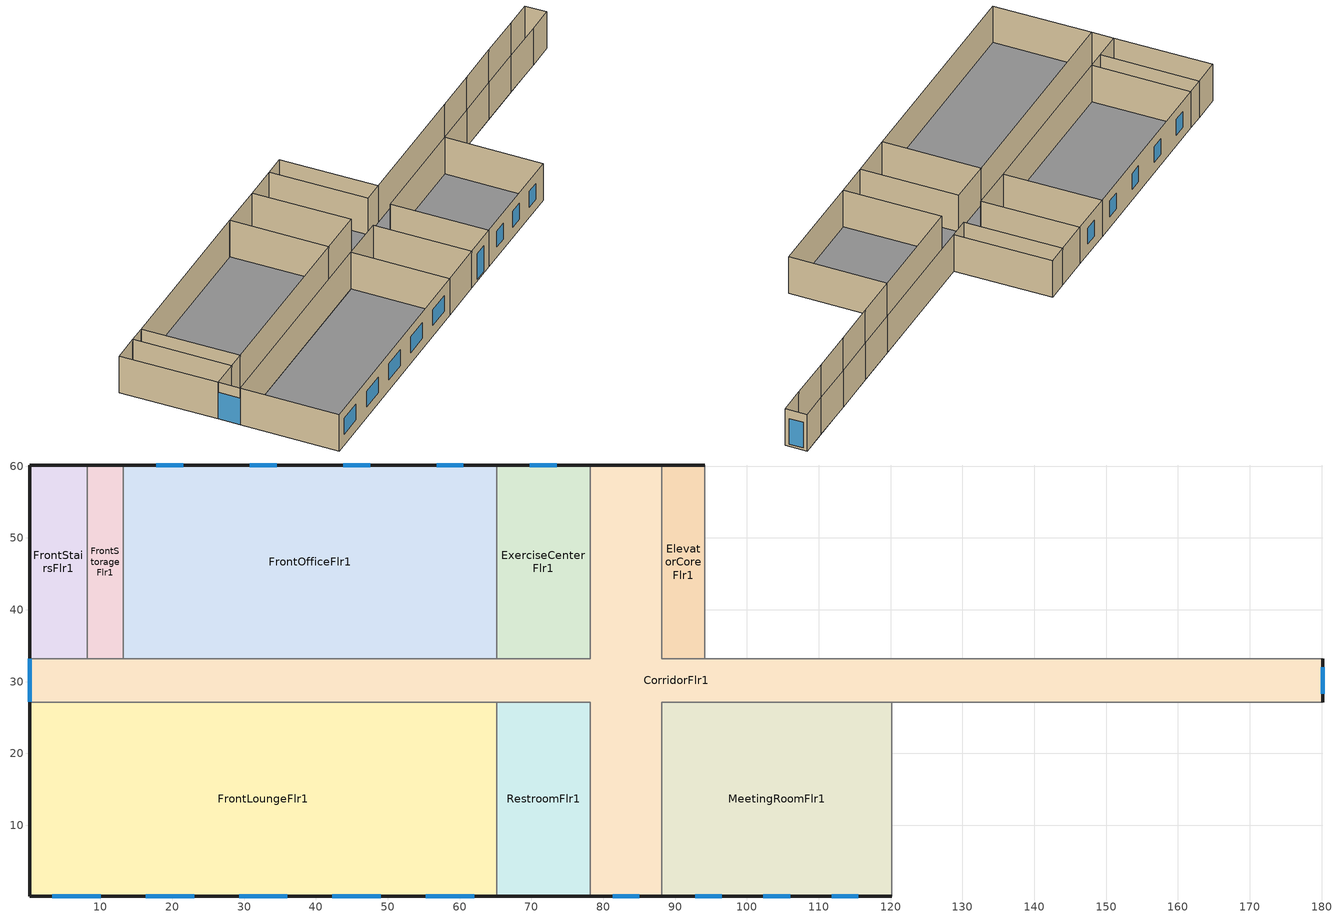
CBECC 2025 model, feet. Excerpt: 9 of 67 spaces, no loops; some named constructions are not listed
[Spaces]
CorridorFlr1
 floor to UG Garage (OtherFloorU071): 88.16,60.16 88.16,33.16 180.16,33.16 180.16,27.16 88.16,27.16 88.16,0.16 78.16,0.16 78.16,27.16 0.16,27.16 0.16,33.16 78.16,33.16 78.16,60.16 z0
 wall outside (Base_CZ12-NonresMetalFrameWallU055): 88.16,60.16 78.16,60.16 / 0.16,33.16 0.16,27.16 / 78.16,0.16 88.16,0.16 / 180.16,27.16 180.16,33.16 z0:11
 wall to RearStairsFlr1 (NACM_Interior Wall): 180.16,33.16 172.16,33.16 z0:11
 wall to ExerciseCenterFlr1 (NACM_Interior Wall): 78.16,60.16 78.16,33.16 65.16,33.16 z0:11
 wall to FrontOfficeFlr1 (NACM_Interior Wall): 65.16,33.16 13.16,33.16 z0:11
 wall to FrontStorageFlr1 (NACM_Interior Wall): 13.16,33.16 8.16,33.16 z0:11
 wall to FrontStairsFlr1 (NACM_Interior Wall): 8.16,33.16 0.16,33.16 z0:11
 wall to FrontLoungeFlr1 (NACM_Interior Wall): 0.16,27.16 65.16,27.16 z0:11
 wall to RestroomFlr1 (NACM_Interior Wall): 65.16,27.16 78.16,27.16 78.16,0.16 z0:11
 wall to MeetingRoomFlr1 (NACM_Interior Wall): 88.16,0.16 88.16,27.16 120.16,27.16 z0:11
 wall to MechanicalRoomFlr1 (NACM_Interior Wall): 120.16,27.16 133.16,27.16 z0:11
 wall to GuestRoom101 (NACM_Interior Wall): 133.16,27.16 146.16,27.16 z0:11
 wall to GuestRoom102 (NACM_Interior Wall): 146.16,27.16 159.16,27.16 z0:11
 wall to GuestRoom103 (NACM_Interior Wall): 159.16,27.16 172.16,27.16 z0:11
 wall to RearStorageFlr1 (NACM_Interior Wall): 172.16,27.16 180.16,27.16 z0:11
 wall to GuestRoom104 (NACM_Interior Wall): 172.16,33.16 159.16,33.16 z0:11
 wall to GuestRoom105 (NACM_Interior Wall): 159.16,33.16 146.16,33.16 z0:11
 wall to EmployeeLoungeFlr1 (NACM_Interior Wall): 146.16,33.16 133.16,33.16 z0:11
 wall to LaundryRoomFlr1 (NACM_Interior Wall): 133.16,33.16 94.16,33.16 z0:11
 wall to ElevatorCoreFlr1 (NACM_Interior Wall): 94.16,33.16 88.16,33.16 88.16,60.16 z0:11
 window (Base_AllCZ_FixedWinU34_NRes): 0.16,33.16 0.16,27.17 z0.01:7.99; 81.29,0.16 85.03,0.16 / 180.16,28.29 180.16,32.03 z0.63:8.37
ExerciseCenterFlr1
 floor to UG Garage (OtherFloorU071): 78.16,60.16 78.16,33.16 65.16,33.16 65.16,60.16 z0
 wall outside (Base_CZ12-NonresMetalFrameWallU055): 78.16,60.16 65.16,60.16 z0:11
 wall to FrontOfficeFlr1 (NACM_Interior Wall): 65.16,60.16 65.16,33.16 z0:11
 window (Base_AllCZ_FixedWinU34_NRes): 73.53,60.16 69.79,60.16 z3.13:7.87
FrontOfficeFlr1
 floor to UG Garage (OtherFloorU071): 65.16,60.16 65.16,33.16 13.16,33.16 13.16,60.16 z0
 wall outside (Base_CZ12-NonresMetalFrameWallU055): 65.16,60.16 13.16,60.16 z0:11
 wall to FrontStorageFlr1 (NACM_Interior Wall): 13.16,60.16 13.16,33.16 z0:11
 window (Base_AllCZ_FixedWinU34_NRes): 60.53,60.16 56.79,60.16 / 47.53,60.16 43.79,60.16 / 34.53,60.16 30.79,60.16 / 21.53,60.16 17.79,60.16 z3.13:7.87
FrontStorageFlr1
 floor to UG Garage (OtherFloorU071): 13.16,60.16 13.16,33.16 8.16,33.16 8.16,60.16 z0
 wall outside (Base_CZ12-NonresMetalFrameWallU055): 13.16,60.16 8.16,60.16 z0:11
 wall to FrontStairsFlr1 (NACM_Interior Wall): 8.16,60.16 8.16,33.16 z0:11
FrontStairsFlr1
 floor to UG Garage (OtherFloorU071): 8.16,60.16 8.16,33.16 0.16,33.16 0.16,60.16 z0
 wall outside (Base_CZ12-NonresMetalFrameWallU055): 8.16,60.16 0.16,60.16 0.16,33.16 z0:11
FrontLoungeFlr1
 floor to UG Garage (OtherFloorU071): 65.16,27.16 65.16,0.16 0.16,0.16 0.16,27.16 z0
 wall outside (Base_CZ12-NonresMetalFrameWallU055): 0.16,27.16 0.16,0.16 65.16,0.16 z0:11
 wall to RestroomFlr1 (NACM_Interior Wall): 65.16,0.16 65.16,27.16 z0:11
 window (Base_AllCZ_FixedWinU34_NRes): 3.29,0.16 10.03,0.16 / 16.29,0.16 23.03,0.16 / 29.29,0.16 36.03,0.16 / 42.29,0.16 49.03,0.16 / 55.29,0.16 62.03,0.16 z3.13:7.87
RestroomFlr1
 floor to UG Garage (OtherFloorU071): 78.16,27.16 78.16,0.16 65.16,0.16 65.16,27.16 z0
 wall outside (Base_CZ12-NonresMetalFrameWallU055): 65.16,0.16 78.16,0.16 z0:11
MeetingRoomFlr1
 floor to UG Garage (OtherFloorU071): 120.16,27.16 120.16,0.16 88.16,0.16 88.16,27.16 z0
 wall outside (Base_CZ12-NonresMetalFrameWallU055): 88.16,0.16 120.16,0.16 z0:11
 wall to MechanicalRoomFlr1 (NACM_Interior Wall): 120.16,0.16 120.16,27.16 z0:11
 window (Base_AllCZ_FixedWinU34_NRes): 92.79,0.16 96.53,0.16 / 111.79,0.16 115.53,0.16 / 102.29,0.16 106.03,0.16 z3.13:7.87
ElevatorCoreFlr1
 floor to UG Garage (OtherFloorU071): 94.16,60.16 94.16,33.16 88.16,33.16 88.16,60.16 z0
 wall outside (Base_CZ12-NonresMetalFrameWallU055): 94.16,60.16 88.16,60.16 z0:11
 wall to LaundryRoomFlr1 (NACM_Interior Wall): 94.16,33.16 94.16,60.16 z0:11
[Proj]
070012-HotSml-CECStd25: ZipCode=95814; HVACAutoSizing=0; FacilityType=Includes Residential Dwellings &/or Common Areas; CompType=NewComplete; AirBarrier=Air barrier - not verified; DebugScreen=1
[Bldg]
Hotel Small: TotStoryCnt=4; AboveGrdStoryCnt=4; HotelMotelGuestRmCnt=77
[ResProj]
070012-HotSml-CECStd25 (res)
[ConsAssm]
Name | CompatibleSurfType | MatRef[1] | MatRef[2] | MatRef[3] | MatRef[4] | MatRef[5] | MatRef[6] | MatRef[7] | SpecMthd | ExtRoughness
Base_CZ12-NonresMetalFrameWallU055 | ExteriorWall | Stucco - 7/8 in. | Compliance Insulation R14.60 | Compliance Insulation R1.41 | Compliance Insulation R0.02 | Compliance Insulation R0.02 | Air - Metal Wall Framing - 16 or 24 in. OC | Gypsum Board - 1/2 in.
NACM_Interior Wall | InteriorWall | Gypsum Board - 5/8 in. | Air - Metal Wall Framing - 16 or 24 in. OC | Gypsum Board - 5/8 in.
OtherFloorU071 |  | Compliance Insulation R9.83 | Plywood - 5/8 in. | Carpet - 3/4 in. |  |  |  |  | Layers | MediumRough
[Mat]
Name | CodeCat | CodeItem
Stucco - 7/8 in. | Plastering Materials | Stucco - 7/8 in.
Air - Metal Wall Framing - 16 or 24 in. OC | Air | Air - Metal Wall Framing - 16 or 24 in. OC
Gypsum Board - 1/2 in. | Bldg Board and Siding | Gypsum Board - 1/2 in.
Gypsum Board - 5/8 in. | Bldg Board and Siding | Gypsum Board - 5/8 in.
Plywood - 5/8 in. | Bldg Board and Siding | Plywood - 5/8 in.
Carpet - 3/4 in. | Finish Materials | Carpet - 3/4 in.
Compliance Insulation R9.83 | Insulation Board | Compliance Insulation R9.83
Compliance Insulation R14.60 | Insulation Board | Compliance Insulation R14.60
Compliance Insulation R1.41 | Insulation Board | Compliance Insulation R1.41
Compliance Insulation R0.02 | Insulation Board | Compliance Insulation R0.02
[FenCons]
Base_AllCZ_FixedWinU34_NRes: FenType=VerticalFenestration; FenProdType=FixedWindow; AssmContext=Manufactured; CertificationMthd=NFRCRated; SHGC=0.22; UFactor=0.34; VT=0.42
[Story]
Building Story 1
[Spc] Story=Building Story 1
Name | ThrmlZnRef | Vol | SpcFuncDefaultsRef | OccSensorCtrl | CondgType | SpcFunc | SecSide100PctControlled | SHWFluidSegRef
CorridorFlr1 | CorridorFlr1 Thermal Zone | 17820.3 | Corridor/Stairwells/Support | 1
ElevatorCoreFlr1 | CorridorFlr1 Thermal Zone | 1782 |  |  | IndirectlyConditioned | Unoccupied-Exclude from Gross Floor Area
ExerciseCenterFlr1 | ExerciseCenterFlr1 Thermal Zone | 3861 | Corridor/Stairwells/Support | 1
FrontLoungeFlr1 | FrontLoungeFlr1 Thermal Zone | 19306.4 | Hotel Function |  |  |  | 1 | SHWSupplyGas
FrontOfficeFlr1 | FrontOfficeFlr1 Thermal Zone | 15444 | Office |  |  |  | 1 | SHWSupplyElec
FrontStairsFlr1 | FrontStairsFlr1 Thermal Zone | 2376 | Corridor/Stairwells/Support | 1
FrontStorageFlr1 | FrontStorageFlr1 Thermal Zone | 1485 | Corridor/Stairwells/Support | 1
MeetingRoomFlr1 | MeetingRoomFlr1 Thermal Zone | 9504.69 | Hotel Function |  |  |  | 1 | SHWSupplyGas
RestroomFlr1 | RestroomFlr1 Thermal Zone | 3861.28 | Corridor/Stairwells/Support | 1
[ResZnGrp]
ResZn Group F1; ResZn Group F2; ResZn Group F3; ResZn Group F4
[ResOtherZn] CeilingHeight=9; FloorHeight=10; WinHeadHeight=6.7; NumStories=1; DryerFuel=Electricity
Name | Type | SpcFunc | VentSpcFunc | ozHVACSystem | ozDHWSys | Area | Bottom | AirFlowMeter | IAQOption | IAQFanRef[1]
F1 Business Center | Conditioned | Conference, Multipurpose and Meeting Area | General - Conference/meeting | F1 Business Cent AirSys | DHW Heat Pump Indiv | 360 | 0.7 | One
F1 Corridor | Conditioned | Corridor Area | Residential - Common corridors | F1 Corridor AirSys |  | 1464 | 0.7 | One
F1 Fitness Center | Conditioned | Exercise/Fitness Center and Gymnasium Areas | Sports/Entertainment - Gym, sports arena (play area) | F1 Fitness Cente AirSys | DHW Heat Pump Indiv | 900 | 0.7 | One
F1 Leasing Office | Conditioned | Office Area (>250 square feet) | Office - Office space | F1 Leasing Offic AirSys | DHW Heat Pump Indiv | 414 | 0.7 | One
F1 Lobby | Conditioned | Lobby, Main Entry | Residential - Common corridors | F1 Lobby AirSys | DHW Heat Pump Indiv | 1050 | 0.7 | One
F1 Mech Rm | Unconditioned | Electrical, Mechanical, Telephone Rooms | Misc - All others |  | DHW Heat Pump Indiv | 384 | 0.7 | Six | Individual IAQ Fans | F1 Mech Rm IAQ Fan
F1 Stairs E | Conditioned | Stairwell | Residential - Common corridors | F1 Stairs E AirSys |  | 180 | 0.7 | One
F1 Stairs W | Conditioned | Stairwell | Residential - Common corridors | F1 Stairs W AirSys |  | 180 | 0.7 | One
F2 Corridor | Conditioned | Corridor Area | Residential - Common corridors | F2 Corridor AirSys |  | 2340 | 10.7 | Two
F2 Break Room | Conditioned | Lounge, Breakroom, or Waiting Area | General - Break rooms | F2 Break Room AirSys | DHW Heat Pump Indiv | 180 | 10.7 | Two
F2 Stairs E | Conditioned | Stairwell | Residential - Common corridors | F2 Stairs E AirSys |  | 180 | 10.7 | Two
F2 Stairs W | Conditioned | Stairwell | Residential - Common corridors | F2 Stairs W AirSys |  | 180 | 10.7 | Two
F3 Corridor | Conditioned | Corridor Area | Residential - Common corridors | F3 Corridor AirSys |  | 2340 | 20.7 | Three
F3 Break Room | Conditioned | Lounge, Breakroom, or Waiting Area | General - Break rooms | F3 Break Room AirSys | DHW Heat Pump Indiv | 180 | 20.7 | Three
F3 Stairs E | Conditioned | Stairwell | Residential - Common corridors | F3 Stairs E AirSys |  | 180 | 20.7 | Three
F3 Stairs W | Conditioned | Stairwell | Residential - Common corridors | F3 Stairs W AirSys |  | 180 | 20.7 | Three
F4 Corridor | Conditioned | Corridor Area | Residential - Common corridors | F4 Corridor AirSys |  | 2340 | 30.7 | Four
[ResIntWall] Status=New; IsPartySurface=1
Name | Area | Construction | OtherSideModeled | Outside
F1 Business Center To F1 Retail SE Top Int Wall Front; F1 Corridor To F1 Retail NW Outer Core Int Wall Back; F1 Corridor To F1 Retail NW Inner Core Int Wall Back; F1 Corridor To F1 Retail NE Core Int Wall Back; F1 Corridor To F1 Retail NE Inner Int Wall Back | 240 | Int Wall Cons | 0
F1 Business Center To F1 Lobby Int Wall Back | 240 | Int Wall Cons | 1 | F1 Lobby
F1 Business Center To F1 Lobby Int Wall Right | 150 | Int Wall Cons | 1 | F1 Lobby
F1 Corridor To F1 Leasing Office Int Wall Left | 70 | Int Wall Cons | 1 | F1 Leasing Office
F1 Corridor To F1 Fitness Center Int Wall Right | 170 | Int Wall Cons | 1 | F1 Fitness Center
F1 Corridor To F1 Retail NW Outer Int Wall Back; F1 Fitness Center To F1 Retail NE Inner Int Wall Back | 60 | Int Wall Cons | 0
F1 Corridor To F1 Retail N Core Int Wall Back | 290 | Int Wall Cons | 0
F1 Corridor To F1 Retail N Core Int Wall Left; F1 Corridor To F1 Retail NE Inner Int Wall Right | 600 | Int Wall Cons | 0
F1 Fitness Center To F1 Lobby Int Wall Front | 300 | Int Wall Cons | 1 | F1 Lobby
F1 Fitness Center To F1 Lobby Int Wall Left | 130 | Int Wall Cons | 1 | F1 Lobby
F1 Leasing Office To F1 Retail SW Top Int Wall Front; F1 Leasing Office To F1 Retail NW Outer Int Wall Back; F1 Stairs W To F1 Retail SW Bottom Int Wall Front | 180 | Int Wall Cons | 0
F1 Leasing Office To F1 Mech Rm Int Wall Right | 160 | Interior Wall adjacent Unconditioned | 1 | F1 Mech Rm
F1 Lobby To F1 Retail SE Top Int Wall Front | 360 | Int Wall Cons | 0
F1 Mech Rm To F1 Retail SW Top Int Wall Front | 240 | Interior Wall adjacent Unconditioned | 0
F1 Mech Rm To F1 Corridor Int Wall Back | 240 | Interior Wall adjacent Unconditioned | 1 | F1 Corridor
F1 Mech Rm To F1 Retail SW Top Int Wall Right | 60 | Interior Wall adjacent Unconditioned | 0
F1 Stairs E To F1 Lobby Int Wall Front | 180 | Int Wall Cons | 1 | F1 Lobby
F1 Stairs E To F1 Corridor Int Wall Back; F1 Stairs W To F1 Corridor Int Wall Back | 180 | Int Wall Cons | 1 | F1 Corridor
F1 Stairs E To F1 Corridor Int Wall Right | 100 | Int Wall Cons | 1 | F1 Corridor
F1 Stairs W F1 Mech Rm Int Wall Left | 100 | Interior Wall adjacent Unconditioned | 1 | F1 Mech Rm
F2 Res Zn E Court to F2 Res Zn SE Court Int Wall Front | 240 | Int Wall Cons | 1 | F2 Res Zn SE Court
F2 Res Zn E Court to F2 Corridor Int Wall Left; F2 Res Zn W Court to F2 Corridor Int Wall Right | 600 | Int Wall Cons | 1 | F2 Corridor
F2 Res Zn E Court to F2 Corridor Int Wall Back; F2 Res Zn SE Court to F2 Corridor Int Wall Back; F2 Res Zn SW Court to F2 Corridor Int Wall Back; F2 Res Zn W Court to F2 Corridor Int Wall Back | 60 | Int Wall Cons | 1 | F2 Corridor
F2 Res Zn E Perim to F2 Res Zn SE Perim Int Wall Front | 300 | Int Wall Cons | 1 | F2 Res Zn SE Perim
F2 Res Zn E Perim to F2 Corridor Int Wall Left; F2 Res Zn S Court 2-Bed to F2 Corridor Int Wall Back; F2 Res Zn W Perim to F2 Corridor Int Wall Right | 720 | Int Wall Cons | 1 | F2 Corridor
F2 Res Zn E Perim to F2 Res Zn NE Perim Int Wall Back; F2 Res Zn N Perim to F2 Res Zn NE Perim Int Wall Right | 300 | Int Wall Cons | 1 | F2 Res Zn NE Perim
F2 Res Zn N Perim to F2 Corridor Int Wall Front | 1200 | Int Wall Cons | 1 | F2 Corridor
F2 Res Zn N Perim to F2 Res Zn NW Perim Int Wall Left; F2 Res Zn W Perim to F2 Res Zn NW Perim Int Wall Back | 300 | Int Wall Cons | 1 | F2 Res Zn NW Perim
F2 Res Zn NE Perim to F2 Corridor Int Wall Left; F2 Res Zn NW Perim to F2 Corridor Int Wall Right | 170 | Int Wall Cons | 1 | F2 Corridor
F2 Res Zn S Court 1-Bed to F2 Res Zn S Court 2-Bed Int Wall Left | 300 | Int Wall Cons | 1 | F2 Res Zn S Court 2-Bed
F2 Res Zn S Court 1-Bed to F2 Corridor Int Wall Back | 240 | Int Wall Cons | 1 | F2 Corridor
F2 Res Zn S Court 1-Bed to F2 Corridor Int Wall Right | 150 | Int Wall Cons | 1 | F2 Corridor
F2 Res Zn S Court 2-Bed to F2 Corridor Int Wall Left | 450 | Int Wall Cons | 1 | F2 Corridor
F2 Res Zn S Court 2-Bed to F2 Corridor Int Wall Right | 300 | Int Wall Cons | 1 | F2 Corridor
F2 Res Zn SE Court to F2 Res Zn SW Perim Int Wall Left | 180 | Int Wall Cons | 1 | F2 Res Zn SW Perim
F2 Res Zn SW Court to F2 Res Zn SE Perim Int Wall Right | 180 | Int Wall Cons | 1 | F2 Res Zn SE Perim
F2 Res Zn SE Perim to F2 Corridor Int Wall Left; F2 Res Zn SW Perim to F2 Corridor Int Wall Right | 180 | Int Wall Cons | 1 | F2 Corridor
F2 Res Zn W Court to F2 Res Zn SW Court Int Wall Front | 240 | Int Wall Cons | 1 | F2 Res Zn SW Court
F2 Res Zn W Perim to F2 Res Zn SW Perim Int Wall Front | 300 | Int Wall Cons | 1 | F2 Res Zn SW Perim
F2 Corridor To F2 Res Zn S Court 2-Bed Int Wall Back | 120 | Int Wall Cons | 1 | F2 Res Zn S Court 2-Bed
F2 Break Room To F2 Res Zn S Court 1-Bed Int Wall Left | 150 | Int Wall Cons | 1 | F2 Res Zn S Court 1-Bed
F2 Break Room To F2 Corridor Int Wall Back | 120 | Int Wall Cons | 1 | F2 Corridor
F2 Break Room To F2 Res Zn S Court 2-Bed Int Wall Right | 150 | Int Wall Cons | 1 | F2 Res Zn S Court 2-Bed
F2 Stairs E To F2 Res Zn W Court Int Wall Front | 180 | Int Wall Cons | 1 | F2 Res Zn W Court
F2 Stairs E To F2 Res Zn S Court 2-Bed Int Wall Back; F2 Stairs W To F2 Res Zn S Court 2-Bed Int Wall Back | 180 | Int Wall Cons | 1 | F2 Res Zn S Court 2-Bed
F2 Stairs E To F2 Corridor Int Wall Right; F2 Stairs W To F2 Corridor Int Wall Left | 100 | Int Wall Cons | 1 | F2 Corridor
F2 Stairs W To F2 Res Zn E Court Int Wall Front | 180 | Int Wall Cons | 1 | F2 Res Zn E Court
F3 Res Zn E Court to F3 Res Zn SE Court Int Wall Front | 240 | Int Wall Cons | 1 | F3 Res Zn SE Court
F3 Res Zn E Court to F3 Corridor Int Wall Left; F3 Res Zn W Court to F3 Corridor Int Wall Right | 600 | Int Wall Cons | 1 | F3 Corridor
F3 Res Zn E Court to F3 Corridor Int Wall Back; F3 Res Zn SE Court to F3 Corridor Int Wall Back; F3 Res Zn SW Court to F3 Corridor Int Wall Back; F3 Res Zn W Court to F3 Corridor Int Wall Back | 60 | Int Wall Cons | 1 | F3 Corridor
F3 Res Zn E Perim to F3 Res Zn SE Perim Int Wall Front | 300 | Int Wall Cons | 1 | F3 Res Zn SE Perim
F3 Res Zn E Perim to F3 Corridor Int Wall Left; F3 Res Zn S Court 2-Bed to F3 Corridor Int Wall Back; F3 Res Zn W Perim to F3 Corridor Int Wall Right | 720 | Int Wall Cons | 1 | F3 Corridor
F3 Res Zn E Perim to F3 Res Zn NE Perim Int Wall Back; F3 Res Zn N Perim to F3 Res Zn NE Perim Int Wall Right | 300 | Int Wall Cons | 1 | F3 Res Zn NE Perim
F3 Res Zn N Perim to F3 Corridor Int Wall Front | 1200 | Int Wall Cons | 1 | F3 Corridor
F3 Res Zn N Perim to F3 Res Zn NW Perim Int Wall Left; F3 Res Zn W Perim to F3 Res Zn NW Perim Int Wall Back | 300 | Int Wall Cons | 1 | F3 Res Zn NW Perim
F3 Res Zn NE Perim to F3 Corridor Int Wall Left; F3 Res Zn NW Perim to F3 Corridor Int Wall Right | 170 | Int Wall Cons | 1 | F3 Corridor
F3 Res Zn S Court 1-Bed to F3 Res Zn S Court 2-Bed Int Wall Left | 300 | Int Wall Cons | 1 | F3 Res Zn S Court 2-Bed
F3 Res Zn S Court 1-Bed to F3 Corridor Int Wall Back | 240 | Int Wall Cons | 1 | F3 Corridor
F3 Res Zn S Court 1-Bed to F3 Corridor Int Wall Right | 150 | Int Wall Cons | 1 | F3 Corridor
F3 Res Zn S Court 2-Bed to F3 Corridor Int Wall Left | 450 | Int Wall Cons | 1 | F3 Corridor
F3 Res Zn S Court 2-Bed to F3 Corridor Int Wall Right | 300 | Int Wall Cons | 1 | F3 Corridor
F3 Res Zn SE Court to F3 Res Zn SW Perim Int Wall Left | 180 | Int Wall Cons | 1 | F3 Res Zn SW Perim
F3 Res Zn SW Court to F3 Res Zn SE Perim Int Wall Right | 180 | Int Wall Cons | 1 | F3 Res Zn SE Perim
F3 Res Zn SE Perim to F3 Corridor Int Wall Left; F3 Res Zn SW Perim to F3 Corridor Int Wall Right | 180 | Int Wall Cons | 1 | F3 Corridor
F3 Res Zn W Court to F3 Res Zn SW Court Int Wall Front | 240 | Int Wall Cons | 1 | F3 Res Zn SW Court
F3 Res Zn W Perim to F3 Res Zn SW Perim Int Wall Front | 300 | Int Wall Cons | 1 | F3 Res Zn SW Perim
F3 Corridor To F3 Res Zn S Court 2-Bed Int Wall Back | 120 | Int Wall Cons | 1 | F3 Res Zn S Court 2-Bed
F3 Break Room To F3 Res Zn S Court 1-Bed Int Wall Left | 150 | Int Wall Cons | 1 | F3 Res Zn S Court 1-Bed
F3 Break Room To F3 Corridor Int Wall Back | 120 | Int Wall Cons | 1 | F3 Corridor
F3 Break Room To F3 Res Zn S Court 2-Bed Int Wall Right | 150 | Int Wall Cons | 1 | F3 Res Zn S Court 2-Bed
F3 Stairs E To F3 Res Zn W Court Int Wall Front | 180 | Int Wall Cons | 1 | F3 Res Zn W Court
F3 Stairs E To F3 Res Zn S Court 2-Bed Int Wall Back; F3 Stairs W To F3 Res Zn S Court 2-Bed Int Wall Back | 180 | Int Wall Cons | 1 | F3 Res Zn S Court 2-Bed
F3 Stairs E To F3 Corridor Int Wall Right; F3 Stairs W To F3 Corridor Int Wall Left | 100 | Int Wall Cons | 1 | F3 Corridor
F3 Stairs W To F3 Res Zn E Court Int Wall Front | 180 | Int Wall Cons | 1 | F3 Res Zn E Court
F4 Res Zn E Court to F4 Res Zn SE Court Int Wall Front | 240 | Int Wall Cons | 1 | F4 Res Zn SE Court
F4 Res Zn E Court to F4 Corridor Int Wall Left; F4 Res Zn W Court to F4 Corridor Int Wall Right | 600 | Int Wall Cons | 1 | F4 Corridor
F4 Res Zn E Court to F4 Corridor Int Wall Back; F4 Res Zn SE Court to F4 Corridor Int Wall Back; F4 Res Zn SW Court to F4 Corridor Int Wall Back; F4 Res Zn W Court to F4 Corridor Int Wall Back | 60 | Int Wall Cons | 1 | F4 Corridor
F4 Res Zn E Perim to F4 Res Zn SE Perim Int Wall Front | 300 | Int Wall Cons | 1 | F4 Res Zn SE Perim
F4 Res Zn E Perim to F4 Corridor Int Wall Left; F4 Res Zn S Court 2-Bed to F4 Corridor Int Wall Back; F4 Res Zn W Perim to F4 Corridor Int Wall Right | 720 | Int Wall Cons | 1 | F4 Corridor
F4 Res Zn E Perim to F4 Res Zn NE Perim Int Wall Back; F4 Res Zn N Perim to F4 Res Zn NE Perim Int Wall Right | 300 | Int Wall Cons | 1 | F4 Res Zn NE Perim
F4 Res Zn N Perim to F4 Corridor Int Wall Front | 1200 | Int Wall Cons | 1 | F4 Corridor
F4 Res Zn N Perim to F4 Res Zn NW Perim Int Wall Left; F4 Res Zn W Perim to F4 Res Zn NW Perim Int Wall Back | 300 | Int Wall Cons | 1 | F4 Res Zn NW Perim
F4 Res Zn NE Perim to F4 Corridor Int Wall Left; F4 Res Zn NW Perim to F4 Corridor Int Wall Right | 170 | Int Wall Cons | 1 | F4 Corridor
F4 Res Zn S Court 1-Bed to F4 Res Zn S Court 2-Bed Int Wall Left | 300 | Int Wall Cons | 1 | F4 Res Zn S Court 2-Bed
F4 Res Zn S Court 1-Bed to F4 Corridor Int Wall Back | 240 | Int Wall Cons | 1 | F4 Corridor
F4 Res Zn S Court 1-Bed to F4 Corridor Int Wall Right | 150 | Int Wall Cons | 1 | F4 Corridor
F4 Res Zn S Court 2-Bed to F4 Corridor Int Wall Left | 450 | Int Wall Cons | 1 | F4 Corridor
F4 Res Zn S Court 2-Bed to F4 Corridor Int Wall Right | 300 | Int Wall Cons | 1 | F4 Corridor
F4 Res Zn SE Court to F4 Res Zn SW Perim Int Wall Left | 180 | Int Wall Cons | 1 | F4 Res Zn SW Perim
F4 Res Zn SW Court to F4 Res Zn SE Perim Int Wall Right | 180 | Int Wall Cons | 1 | F4 Res Zn SE Perim
F4 Res Zn SE Perim to F4 Corridor Int Wall Left; F4 Res Zn SW Perim to F4 Corridor Int Wall Right | 180 | Int Wall Cons | 1 | F4 Corridor
F4 Res Zn W Court to F4 Res Zn SW Court Int Wall Front | 240 | Int Wall Cons | 1 | F4 Res Zn SW Court
F4 Res Zn W Perim to F4 Res Zn SW Perim Int Wall Front | 300 | Int Wall Cons | 1 | F4 Res Zn SW Perim
[ResExtWall] Status=New; Tilt=90
Name | Orientation | OrientationValue | Area | Construction
F1 Business Center Ext Wall Left; F1 Lobby Ext Wall Left | Left | 90 | 150 | NonRes Exterior Wall Cons
F1 Corridor Ext Wall Front | Front | 0 | 600 | NonRes Exterior Wall Cons
F1 Corridor Ext Wall Back | Back | 180 | 70 | NonRes Exterior Wall Cons
F1 Fitness Center Ext Wall Right | Right | 270 | 300 | NonRes Exterior Wall Cons
F1 Leasing Office Ext Wall Left | Left | 90 | 230 | NonRes Exterior Wall Cons
F1 Lobby Ext Wall Right | Right | 270 | 170 | NonRes Exterior Wall Cons
F1 Stairs E Ext Wall Left | Left | 90 | 100 | NonRes Exterior Wall Cons
F1 Stairs W Ext Wall Right | Right | 270 | 100 | NonRes Exterior Wall Cons
F2 Res Zn E Court Ext Wall Right; F3 Res Zn E Court Ext Wall Right; F4 Res Zn E Court Ext Wall Right | Right | 270 | 600 | Res Exterior Wall Cons
F2 Res Zn E Perim Ext Wall Right; F3 Res Zn E Perim Ext Wall Right; F4 Res Zn E Perim Ext Wall Right | Right | 270 | 720 | Res Exterior Wall Cons
F2 Res Zn N Perim Ext Wall Back; F3 Res Zn N Perim Ext Wall Back; F4 Res Zn N Perim Ext Wall Back | Back | 180 | 1200 | Res Exterior Wall Cons
F2 Res Zn NE Perim Ext Wall Back; F2 Res Zn NW Perim Ext Wall Back; F3 Res Zn NE Perim Ext Wall Back; F3 Res Zn NW Perim Ext Wall Back; F4 Res Zn NE Perim Ext Wall Back; F4 Res Zn NW Perim Ext Wall Back | Back | 180 | 300 | Res Exterior Wall Cons
F2 Res Zn NE Perim Ext Wall Right; F3 Res Zn NE Perim Ext Wall Right; F4 Res Zn NE Perim Ext Wall Right | Right | 270 | 470 | Res Exterior Wall Cons
F2 Res Zn NW Perim Ext Wall Left; F3 Res Zn NW Perim Ext Wall Left; F4 Res Zn NW Perim Ext Wall Left | Left | 90 | 470 | Res Exterior Wall Cons
F2 Res Zn S Court 1-Bed Ext Wall Front; F2 Res Zn S Court 2-Bed Ext Wall Front; F3 Res Zn S Court 1-Bed Ext Wall Front; F3 Res Zn S Court 2-Bed Ext Wall Front; F4 Res Zn S Court 1-Bed Ext Wall Front; F4 Res Zn S Court 2-Bed Ext Wall Front | Front | 0 | 240 | Res Exterior Wall Cons
F2 Res Zn SE Court Ext Wall Front; F2 Res Zn SW Court Ext Wall Front; F2 Res Zn SE Perim Ext Wall Front; F2 Res Zn SW Perim Ext Wall Front; F3 Res Zn SE Court Ext Wall Front; F3 Res Zn SW Court Ext Wall Front; F3 Res Zn SE Perim Ext Wall Front; F3 Res Zn SW Perim Ext Wall Front; F4 Res Zn SE Court Ext Wall Front; F4 Res Zn SW Court Ext Wall Front; F4 Res Zn SE Perim Ext Wall Front; F4 Res Zn SW Perim Ext Wall Front | Front | 0 | 300 | Res Exterior Wall Cons
F2 Res Zn SE Court Ext Wall Right; F3 Res Zn SE Court Ext Wall Right; F4 Res Zn SE Court Ext Wall Right | Right | 270 | 180 | Res Exterior Wall Cons
F2 Res Zn SW Court Ext Wall Left; F3 Res Zn SW Court Ext Wall Left; F4 Res Zn SW Court Ext Wall Left | Left | 90 | 180 | Res Exterior Wall Cons
F2 Res Zn SE Perim Ext Wall Right; F3 Res Zn SE Perim Ext Wall Right; F4 Res Zn SE Perim Ext Wall Right | Right | 270 | 360 | Res Exterior Wall Cons
F2 Res Zn SW Perim Ext Wall Left; F3 Res Zn SW Perim Ext Wall Left; F4 Res Zn SW Perim Ext Wall Left | Left | 90 | 360 | Res Exterior Wall Cons
F2 Res Zn W Court Ext Wall Left; F3 Res Zn W Court Ext Wall Left; F4 Res Zn W Court Ext Wall Left | Left | 90 | 600 | Res Exterior Wall Cons
F2 Res Zn W Perim Ext Wall Left; F3 Res Zn W Perim Ext Wall Left; F4 Res Zn W Perim Ext Wall Left | Left | 90 | 720 | Res Exterior Wall Cons
F2 Break Room Ext Wall Front; F3 Break Room Ext Wall Front | Front | 0 | 120 | Res Exterior Wall Cons
F2 Stairs E Ext Wall Left; F3 Stairs E Ext Wall Left | Left | 90 | 100 | Res Exterior Wall Cons
F2 Stairs W Ext Wall Right; F3 Stairs W Ext Wall Right | Right | 270 | 100 | Res Exterior Wall Cons
[ResWin] Status=New; SpecMethod=Window Dimensions (required for fins/overhangs); Width=3; exWidth=3; exUfactorSHGCSource=NFRC; exExteriorShade=Insect Screen (default); ModelFinsOverhang=0; OverhangDepth=0; OverhangDistUp=0; OverhangExL=0; OverhangExR=0; OverhangFlap=0; exOverhangDepth=0; exOverhangDistUp=0; exOverhangExL=0; exOverhangExR=0; exOverhangFlap=0; LeftFinBotUp=0; exLeftFinDepth=0; exLeftFinTopUp=0; exLeftFinDistL=0; exLeftFinBotUp=0; RightFinBotUp=0; exRightFinDepth=0; exRightFinTopUp=0; exRightFinDistR=0; exRightFinBotUp=0
Name | WinType | Height | Multiplier | exHeight | exMultiplier | exNFRCUfactor | exNFRCSHGC | LeftFinDepth | LeftFinTopUp | LeftFinDistL | RightFinDepth | RightFinTopUp | RightFinDistR
F1 Business Center Win Left Court | Operable | 5 | 1.176 | 5 | 27.34 | 0.46 | 0.22 | 120 | 43.3 | 30.735 | 0 | 0 | 0
F1 Corridor Win Front Court | Operable | 5 | 2.039 | 5 | 27.34 | 0.46 | 0.22 | 88 | 43.3 | 26.941 | 88 | 43.3 | 26.941
F1 Corridor Glass Door Front Court | Glass Door | 6.67 | 2 | 6.67 | 1 | 0.45 | 0.23 | 88 | 43.3 | 27 | 88 | 43.3 | 27
F1 Corridor Glass Door Back Perim; F1 Leasing Office Glass Door Left Perim | Glass Door | 6.67 | 1 | 6.67 | 1 | 0.45 | 0.23 | 0 | 0 | 0 | 0 | 0 | 0
F1 Fitness Center Win Right Perim | Operable | 5 | 2.353 | 5 | 27.34 | 0.46 | 0.22 | 0 | 0 | 0 | 0 | 0 | 0
F1 Leasing Office Win Left Perim | Operable | 5 | 0.471 | 5 | 27.34 | 0.46 | 0.22 | 0 | 0 | 0 | 0 | 0 | 0
F1 Lobby Glass Door Left Court | Glass Door | 6.67 | 2 | 6.67 | 1 | 0.45 | 0.23 | 120 | 43.3 | 14.5 | 0 | 0 | 0
F1 Lobby Win Right Perim | Operable | 5 | 1.333 | 5 | 27.34 | 0.46 | 0.22 | 0 | 0 | 0 | 0 | 0 | 0
F2 Res Zn E Court Win Right Court | Operable | 5 | 13.725 | 5 | 9.63 | 0.46 | 0.22 | 120 | 33.3 | 19.412 | 0 | 0 | 0
F2 Res Zn E Perim Win Right Perim; F2 Res Zn W Perim Win Left Perim; F3 Res Zn E Perim Win Right Perim; F3 Res Zn W Perim Win Left Perim; F4 Res Zn E Perim Win Right Perim; F4 Res Zn W Perim Win Left Perim | Operable | 5 | 14.118 | 5 | 9.63 | 0.46 | 0.22 | 0 | 0 | 0 | 0 | 0 | 0
F2 Res Zn N Perim Win Back Perim; F3 Res Zn N Perim Win Back Perim; F4 Res Zn N Perim Win Back Perim | Operable | 5 | 23.529 | 5 | 27.34 | 0.46 | 0.22 | 0 | 0 | 0 | 0 | 0 | 0
F2 Res Zn NE Perim Win Back Perim; F2 Res Zn NW Perim Win Back Perim; F2 Res Zn SE Court Win Front Perim; F2 Res Zn SW Court Win Front Perim; F2 Res Zn SE Perim Win Front Perim; F2 Res Zn SW Perim Win Front Perim; F3 Res Zn NE Perim Win Back Perim; F3 Res Zn NW Perim Win Back Perim; F3 Res Zn SE Court Win Front Perim; F3 Res Zn SW Court Win Front Perim; F3 Res Zn SE Perim Win Front Perim; F3 Res Zn SW Perim Win Front Perim; F4 Res Zn NE Perim Win Back Perim; F4 Res Zn NW Perim Win Back Perim; F4 Res Zn SE Court Win Front Perim; F4 Res Zn SW Court Win Front Perim; F4 Res Zn SE Perim Win Front Perim; F4 Res Zn SW Perim Win Front Perim | Operable | 5 | 5.882 | 5 | 27.34 | 0.46 | 0.22 | 0 | 0 | 0 | 0 | 0 | 0
F2 Res Zn NE Perim Win Right Perim; F2 Res Zn NW Perim Win Left Perim; F3 Res Zn NE Perim Win Right Perim; F3 Res Zn NW Perim Win Left Perim; F4 Res Zn NE Perim Win Right Perim; F4 Res Zn NW Perim Win Left Perim | Operable | 5 | 9.216 | 5 | 9.63 | 0.46 | 0.22 | 0 | 0 | 0 | 0 | 0 | 0
F2 Res Zn S Court 1-Bed Win Front Court | Operable | 5 | 4.706 | 5 | 27.34 | 0.46 | 0.22 | 88 | 33.3 | 16.941 | 88 | 33.3 | 28.941
F2 Res Zn S Court 2-Bed Win Front Court E | Operable | 5 | 2.353 | 5 | 27.34 | 0.46 | 0.22 | 88 | 33.3 | 50.471 | 88 | 33.3 | 2.471
F2 Res Zn S Court 2-Bed Win Front Court W | Operable | 5 | 2.353 | 5 | 27.34 | 0.46 | 0.22 | 88 | 33.3 | 2.471 | 88 | 33.3 | 50.471
F2 Res Zn SE Court Win Right Court | Operable | 5 | 3.529 | 5 | 9.63 | 0.46 | 0.22 | 120 | 33.3 | 73.706 | 0 | 0 | 0
F2 Res Zn SW Court Win Left Court | Operable | 5 | 3.529 | 5 | 9.63 | 0.46 | 0.22 | 0 | 0 | 0 | 120 | 33.3 | 73.706
F2 Res Zn SE Perim Win Right Perim; F2 Res Zn SW Perim Win Left Perim; F3 Res Zn SE Perim Win Right Perim; F3 Res Zn SW Perim Win Left Perim; F4 Res Zn SE Perim Win Right Perim; F4 Res Zn SW Perim Win Left Perim | Operable | 5 | 7.059 | 5 | 9.63 | 0.46 | 0.22 | 0 | 0 | 0 | 0 | 0 | 0
F2 Res Zn W Court Win Left Court | Operable | 5 | 13.725 | 5 | 9.63 | 0.46 | 0.22 | 0 | 0 | 0 | 120 | 33.3 | 19.412
F2 Break Room Win Front Court | Operable | 5 | 2.353 | 5 | 27.34 | 0.46 | 0.22 | 88 | 33.3 | 38.471 | 88 | 33.3 | 14.471
F3 Res Zn E Court Win Right Court | Operable | 5 | 13.725 | 5 | 9.63 | 0.46 | 0.22 | 120 | 23.3 | 19.412 | 0 | 0 | 0
F3 Res Zn S Court 1-Bed Win Front Court | Operable | 5 | 4.706 | 5 | 27.34 | 0.46 | 0.22 | 88 | 23.3 | 16.941 | 88 | 23.3 | 28.941
F3 Res Zn S Court 2-Bed Win Front Court E | Operable | 5 | 2.353 | 5 | 27.34 | 0.46 | 0.22 | 88 | 23.3 | 50.471 | 88 | 23.3 | 2.471
F3 Res Zn S Court 2-Bed Win Front Court W | Operable | 5 | 2.353 | 5 | 27.34 | 0.46 | 0.22 | 88 | 23.3 | 2.471 | 88 | 23.3 | 50.471
F3 Res Zn SE Court Win Right Court | Operable | 5 | 3.529 | 5 | 9.63 | 0.46 | 0.22 | 120 | 23.3 | 73.706 | 0 | 0 | 0
F3 Res Zn SW Court Win Left Court | Operable | 5 | 3.529 | 5 | 9.63 | 0.46 | 0.22 | 0 | 0 | 0 | 120 | 23.3 | 73.706
F3 Res Zn W Court Win Left Court | Operable | 5 | 13.725 | 5 | 9.63 | 0.46 | 0.22 | 0 | 0 | 0 | 120 | 23.3 | 19.412
F3 Break Room Win Front Court | Operable | 5 | 2.353 | 5 | 27.34 | 0.46 | 0.22 | 88 | 23.3 | 38.471 | 88 | 23.3 | 14.471
F4 Res Zn E Court Win Right Court | Operable | 5 | 13.725 | 5 | 9.63 | 0.46 | 0.22 | 120 | 13.3 | 19.412 | 0 | 0 | 0
F4 Res Zn S Court 1-Bed Win Front Court | Operable | 5 | 4.706 | 5 | 27.34 | 0.46 | 0.22 | 88 | 13.3 | 16.941 | 88 | 13.3 | 28.941
F4 Res Zn S Court 2-Bed Win Front Court E | Operable | 5 | 2.353 | 5 | 27.34 | 0.46 | 0.22 | 88 | 13.3 | 50.471 | 88 | 13.3 | 2.471
F4 Res Zn S Court 2-Bed Win Front Court W | Operable | 5 | 2.353 | 5 | 27.34 | 0.46 | 0.22 | 88 | 13.3 | 2.471 | 88 | 13.3 | 50.471
F4 Res Zn SE Court Win Right Court | Operable | 5 | 3.529 | 5 | 9.63 | 0.46 | 0.22 | 120 | 13.3 | 73.706 | 0 | 0 | 0
F4 Res Zn SW Court Win Left Court | Operable | 5 | 3.529 | 5 | 9.63 | 0.46 | 0.22 | 0 | 0 | 0 | 120 | 13.3 | 73.706
F4 Res Zn W Court Win Left Court | Operable | 5 | 13.725 | 5 | 9.63 | 0.46 | 0.22 | 0 | 0 | 0 | 120 | 13.3 | 19.412
[ResIntFlr] Status=New; OtherSideModeled=1
Name | Area | FloorZ | Construction | IsPartySurface | Outside
F1 Business Center to UG Garage Int Floor | 360 | 0.7 | Interior Mass Floor above Garage | 1 | UG Garage
F1 Corridor to UG Garage Int Floor | 1464 | 0.7 | Interior Mass Floor above Garage | 1 | UG Garage
F1 Fitness Center to UG Garage Int Floor | 900 | 0.7 | Interior Mass Floor above Garage | 1 | UG Garage
F1 Leasing Office to UG Garage Int Floor | 414 | 0.7 | Interior Mass Floor above Garage | 1 | UG Garage
F1 Lobby to UG Garage Int Floor | 1050 | 0.7 | Interior Mass Floor above Garage | 1 | UG Garage
F1 Mech Rm to UG Garage Int Floor | 384 | 0.7 | Interior Mass Floor above Garage | 1 | UG Garage
F1 Stairs E to UG Garage Int Floor; F1 Stairs W to UG Garage Int Floor | 180 | 0.7 | Interior Mass Floor above Garage | 1 | UG Garage
F2 Res Zn E Court To F1 Mech Rm Int Floor | 36 | 10.7 | Interior Framed Floor above Unconditioned | 1 | F1 Mech Rm
F2 Res Zn E Court To F1 Retail SW Bottom Int Floor; F2 Res Zn W Court To F1 Retail SE Bottom Int Floor; F2 Corridor To F1 Retail SE Top Int Floor; F2 Corridor To F1 Retail SW Top Int Floor; F2 Corridor To F1 Retail SW Core Int Floor | 144 | 10.7 | Interior Floor Cons | 1
F2 Res Zn E Court To F1 Retail SW Top Int Floor | 684 | 10.7 | Interior Floor Cons | 1
F2 Res Zn E Court To F1 Retail SW Core Int Floor; F2 Res Zn W Court To F1 Retail SE Top Int Floor | 576 | 10.7 | Interior Floor Cons | 1
F2 Res Zn E Perim To F1 Fitness Center Int Floor | 900 | 10.7 | Interior Floor Cons | 1 | F1 Fitness Center
F2 Res Zn E Perim To F1 Lobby Int Floor | 600 | 10.7 | Interior Floor Cons | 1 | F1 Lobby
F2 Res Zn E Perim To F1 Retail SE Top Int Floor; F2 Res Zn SE Perim To F1 Retail SE Top Int Floor; F2 Res Zn SW Perim To F1 Retail SW Core Int Floor; F2 Res Zn W Perim To F1 Retail SW Core Int Floor | 360 | 10.7 | Interior Floor Cons | 1
F2 Res Zn E Perim To F1 Retail NE Core Int Floor; F2 Res Zn W Perim To F1 Retail NW Outer Core Int Floor | 78 | 10.7 | Interior Floor Cons | 1
F2 Res Zn E Perim To F1 Retail NE Outer Int Floor; F2 Res Zn W Perim To F1 Retail NW Outer Int Floor | 312 | 10.7 | Interior Floor Cons | 1
F2 Res Zn N Perim To F1 Corridor Int Floor | 210 | 10.7 | Interior Floor Cons | 1 | F1 Corridor
F2 Res Zn N Perim To F1 Retail NE Inner Int Floor; F2 Res Zn N Perim To F1 Retail NW Inner Core Int Floor | 744 | 10.7 | Interior Floor Cons | 1
F2 Res Zn N Perim To F1 Retail NE Core Int Floor; F2 Res Zn N Perim To F1 Retail NW Outer Core Int Floor | 558 | 10.7 | Interior Floor Cons | 1
F2 Res Zn N Perim To F1 Retail N Core Int Floor | 899 | 10.7 | Interior Floor Cons | 1
F2 Res Zn NE Perim To F1 Retail NE Core Int Floor; F2 Res Zn NW Perim To F1 Retail NW Outer Core Int Floor | 282 | 10.7 | Interior Floor Cons | 1
F2 Res Zn NE Perim To F1 Retail NE Outer Int Floor; F2 Res Zn NW Perim To F1 Retail NW Outer Int Floor | 1128 | 10.7 | Interior Floor Cons | 1
F2 Res Zn S Court 1-Bed To F1 Corridor Int Floor | 168 | 10.7 | Interior Floor Cons | 1 | F1 Corridor
F2 Res Zn S Court 1-Bed To F1 Retail N Core Int Floor; F2 Res Zn S Court 2-Bed To F1 Retail NW Inner Core Int Floor; F2 Res Zn S Court 2-Bed To F1 Retail N Core Int Floor; F2 Res Zn S Court 2-Bed To F1 Retail NE Inner Int Floor | 552 | 10.7 | Interior Floor Cons | 1
F2 Res Zn S Court 2-Bed To F1 Corridor Int Floor | 504 | 10.7 | Interior Floor Cons | 1 | F1 Corridor
F2 Res Zn S Court 2-Bed To F1 Retail NW Outer Core Int Floor; F2 Res Zn S Court 2-Bed To F1 Retail NE Core Int Floor | 276 | 10.7 | Interior Floor Cons | 1
F2 Res Zn SE Court To F1 Retail SW Bottom Int Floor; F2 Res Zn SW Court To F1 Retail SE Bottom Int Floor | 540 | 10.7 | Interior Floor Cons | 1
F2 Res Zn SE Perim To F1 Retail SE Bottom Int Floor; F2 Res Zn SW Perim To F1 Retail SW Bottom Int Floor; F2 Res Zn W Perim To F1 Retail SW Top Int Floor | 720 | 10.7 | Interior Floor Cons | 1
F2 Res Zn W Court To F1 Business Center Int Floor | 360 | 10.7 | Interior Floor Cons | 1 | F1 Business Center
F2 Res Zn W Court To F1 Lobby Int Floor | 360 | 10.7 | Interior Floor Cons | 1 | F1 Lobby
F2 Res Zn W Perim To F1 Corridor Int Floor | 84 | 10.7 | Interior Floor Cons | 1 | F1 Corridor
F2 Res Zn W Perim To F1 Leasing Office Int Floor | 414 | 10.7 | Interior Floor Cons | 1 | F1 Leasing Office
F2 Res Zn W Perim To F1 Mech Rm Int Floor | 192 | 10.7 | Interior Framed Floor above Unconditioned | 1 | F1 Mech Rm
F2 Corridor to F1 Corridor Int Floor | 358 | 10.7 | Interior Floor Cons | 1 | F1 Corridor
F2 Corridor To F1 Lobby Int Floor | 180 | 10.7 | Interior Floor Cons | 1 | F1 Lobby
F2 Corridor To F1 Mech Rm Int Floor | 156 | 10.7 | Interior Framed Floor above Unconditioned | 1 | F1 Mech Rm
F2 Corridor To F1 Retail NW Outer Core Int Floor; F2 Corridor To F1 Retail NE Core Int Floor | 264 | 10.7 | Interior Floor Cons | 1
F2 Corridor To F1 Retail NW Inner Core Int Floor; F2 Corridor To F1 Retail NE Inner Int Floor | 168 | 10.7 | Interior Floor Cons | 1
F2 Corridor To F1 Retail N Core Int Floor | 278 | 10.7 | Interior Floor Cons | 1
F2 Corridor To F1 Retail SW Bottom Int Floor; F2 Corridor To F1 Retail SE Bottom Int Floor | 36 | 10.7 | Interior Floor Cons | 1
F2 Break Room To F1 Corridor Int Floor | 140 | 10.7 | Interior Floor Cons | 1 | F1 Corridor
F2 Break Room To F1 Retail N Core Int Floor | 40 | 10.7 | Interior Floor Cons | 1
F2 Stairs E To F1 Stairs E Int Floor | 180 | 10.7 | Interior Floor Cons | 0 | F1 Stairs E
F2 Stairs W To F1 Stairs W Int Floor | 180 | 10.7 | Interior Floor Cons | 0 | F1 Stairs W
F3 Res Zn E Court To F2 Res Zn E Court Int Floor | 1440 | 20.7 | Interior Floor Cons | 1 | F2 Res Zn E Court
F3 Res Zn E Perim To F2 Res Zn E Perim Int Floor | 2160 | 20.7 | Interior Floor Cons | 1 | F2 Res Zn E Perim
F3 Res Zn N Perim To F2 Res Zn N Perim Int Floor | 3600 | 20.7 | Interior Floor Cons | 1 | F2 Res Zn N Perim
F3 Res Zn NE Perim To F2 Res Zn NE Perim Int Floor | 1410 | 20.7 | Interior Floor Cons | 1 | F2 Res Zn NE Perim
F3 Res Zn NW Perim To F2 Res Zn NW Perim Int Floor | 1410 | 20.7 | Interior Floor Cons | 1 | F2 Res Zn NW Perim
F3 Res Zn S Court 1-Bed To F2 Res Zn S Court 1-Bed Int Floor | 720 | 20.7 | Interior Floor Cons | 1 | F2 Res Zn S Court 1-Bed
F3 Res Zn S Court 2-Bed To F2 Res Zn S Court 2-Bed Int Floor | 2160 | 20.7 | Interior Floor Cons | 1 | F2 Res Zn S Court 2-Bed
F3 Res Zn SE Court To F2 Res Zn SE Court Int Floor | 540 | 20.7 | Interior Floor Cons | 1 | F2 Res Zn SE Court
F3 Res Zn SW Court To F2 Res Zn SW Court Int Floor | 540 | 20.7 | Interior Floor Cons | 1 | F2 Res Zn SW Court
F3 Res Zn SE Perim To F2 Res Zn SE Perim Int Floor | 1080 | 20.7 | Interior Floor Cons | 1 | F2 Res Zn SE Perim
F3 Res Zn SW Perim To F2 Res Zn SW Perim Int Floor | 1080 | 20.7 | Interior Floor Cons | 1 | F2 Res Zn SW Perim
F3 Res Zn W Court To F2 Res Zn W Court Int Floor | 1440 | 20.7 | Interior Floor Cons | 1 | F2 Res Zn W Court
F3 Res Zn W Perim To F2 Res Zn W Perim Int Floor | 2160 | 20.7 | Interior Floor Cons | 1 | F2 Res Zn W Perim
F3 Corridor to F2 Corridor Int Floor | 2340 | 20.7 | Interior Floor Cons | 1 | F2 Corridor
F3 Break Room To F2 Break Room Int Floor | 180 | 20.7 | Interior Floor Cons | 1 | F2 Break Room
F3 Stairs E To F2 Stairs E Int Floor | 180 | 20.7 | Interior Floor Cons | 0 | F2 Stairs E
F3 Stairs W To F2 Stairs W Int Floor | 180 | 20.7 | Interior Floor Cons | 0 | F2 Stairs W
F4 Res Zn E Court To F3 Res Zn E Court Int Floor | 1440 | 30.7 | Interior Floor Cons | 1 | F3 Res Zn E Court
F4 Res Zn E Perim To F3 Res Zn E Perim Int Floor | 2160 | 30.7 | Interior Floor Cons | 1 | F3 Res Zn E Perim
F4 Res Zn N Perim To F3 Res Zn N Perim Int Floor | 3600 | 30.7 | Interior Floor Cons | 1 | F3 Res Zn N Perim
F4 Res Zn NE Perim To F3 Res Zn NE Perim Int Floor | 1410 | 30.7 | Interior Floor Cons | 1 | F3 Res Zn NE Perim
F4 Res Zn NW Perim To F3 Res Zn NW Perim Int Floor | 1410 | 30.7 | Interior Floor Cons | 1 | F3 Res Zn NW Perim
F4 Res Zn S Court 1-Bed To F3 Res Zn S Court 1-Bed Int Floor | 720 | 30.7 | Interior Floor Cons | 1 | F3 Res Zn S Court 1-Bed
F4 Res Zn S Court 2-Bed To F3 Res Zn S Court 2-Bed Int Floor | 2160 | 30.7 | Interior Floor Cons | 1 | F3 Res Zn S Court 2-Bed
F4 Res Zn SE Court To F3 Res Zn SE Court Int Floor | 540 | 30.7 | Interior Floor Cons | 1 | F3 Res Zn SE Court
F4 Res Zn SW Court To F3 Res Zn SW Court Int Floor | 540 | 30.7 | Interior Floor Cons | 1 | F3 Res Zn SW Court
F4 Res Zn SE Perim To F3 Res Zn SE Perim Int Floor | 1080 | 30.7 | Interior Floor Cons | 1 | F3 Res Zn SE Perim
F4 Res Zn SW Perim To F3 Res Zn SW Perim Int Floor | 1080 | 30.7 | Interior Floor Cons | 1 | F3 Res Zn SW Perim
F4 Res Zn W Court To F3 Res Zn W Court Int Floor | 1440 | 30.7 | Interior Floor Cons | 1 | F3 Res Zn W Court
F4 Res Zn W Perim To F3 Res Zn W Perim Int Floor | 2160 | 30.7 | Interior Floor Cons | 1 | F3 Res Zn W Perim
F4 Corridor to F3 Corridor Int Floor | 2340 | 30.7 | Interior Floor Cons | 1 | F3 Corridor
[ResDr]
F1 Fitness Center Door Right: Status=New; Area=20; Ufactor=0.7; exUfactor=0.7
[ResOpening]
F1 Lobby To F1 Corridor Opening Back: Outside=F1 Corridor; Width=12; Height=9; BottomHt=0
[ResZn] Type=Conditioned; Status=New; HVACSysStatus=New; DHWSys1Status=New; DHWSys2Status=New; DHWSys2Verified=0; CeilingHeight=9; FloorHeight=10; WinHeadHeight=6.7; NumStories=1
Name | FloorArea | Bottom | AirFlowMeter
F2 Res Zn E Court; F2 Res Zn W Court | 1440 | 10.7 | Two
F2 Res Zn E Perim; F2 Res Zn S Court 2-Bed; F2 Res Zn W Perim | 2160 | 10.7 | Two
F2 Res Zn N Perim | 3600 | 10.7 | Two
F2 Res Zn NE Perim; F2 Res Zn NW Perim | 1410 | 10.7 | Two
F2 Res Zn S Court 1-Bed | 720 | 10.7 | Two
F2 Res Zn SE Court; F2 Res Zn SW Court | 540 | 10.7 | Two
F2 Res Zn SE Perim; F2 Res Zn SW Perim | 1080 | 10.7 | Two
F3 Res Zn E Court; F3 Res Zn W Court | 1440 | 20.7 | Three
F3 Res Zn E Perim; F3 Res Zn S Court 2-Bed; F3 Res Zn W Perim | 2160 | 20.7 | Three
F3 Res Zn N Perim | 3600 | 20.7 | Three
F3 Res Zn NE Perim; F3 Res Zn NW Perim | 1410 | 20.7 | Three
F3 Res Zn S Court 1-Bed | 720 | 20.7 | Three
F3 Res Zn SE Court; F3 Res Zn SW Court | 540 | 20.7 | Three
F3 Res Zn SE Perim; F3 Res Zn SW Perim | 1080 | 20.7 | Three
F4 Res Zn E Court; F4 Res Zn W Court | 1440 | 30.7 | Four
F4 Res Zn E Perim; F4 Res Zn S Court 2-Bed; F4 Res Zn W Perim | 2160 | 30.7 | Four
F4 Res Zn N Perim | 3600 | 30.7 | Four
F4 Res Zn NE Perim; F4 Res Zn NW Perim | 1410 | 30.7 | Four
F4 Res Zn S Court 1-Bed | 720 | 30.7 | Four
F4 Res Zn SE Court; F4 Res Zn SW Court | 540 | 30.7 | Four
F4 Res Zn SE Perim; F4 Res Zn SW Perim | 1080 | 30.7 | Four
[DwellUnit]
Name | DwellUnitTypeRef | Count | CondFlrArea | WasherZoneRef | DryerZoneRef
F2 1-Bed E Court | 1-Bed Type | 2 | 720 | F2 Res Zn E Court | F2 Res Zn E Court
F2 2-Bed E Perim | 2-Bed Type | 2 | 1080 | F2 Res Zn E Perim | F2 Res Zn E Perim
F2 1-Bed N Perim | 1-Bed Type | 5 | 720 | F2 Res Zn N Perim | F2 Res Zn N Perim
F2 3-Bed NE Perim | 3-Bed Type | 1 | 1410 | F2 Res Zn NE Perim | F2 Res Zn NE Perim
F2 3-Bed NW Perim | 3-Bed Type | 1 | 1410 | F2 Res Zn NW Perim | F2 Res Zn NW Perim
F2 1-Bed S Court | 1-Bed Type | 1 | 720 | F2 Res Zn S Court 1-Bed | F2 Res Zn S Court 1-Bed
F2 2-Bed S Court | 2-Bed Type | 2 | 1080 | F2 Res Zn S Court 2-Bed | F2 Res Zn S Court 2-Bed
F2 Studio SE Court | Studio Type | 1 | 540 | F2 Res Zn SE Court | F2 Res Zn SE Court
F2 Studio SW Court | Studio Type | 1 | 540 | F2 Res Zn SW Court | F2 Res Zn SW Court
F2 2-Bed SE Perim | 2-Bed Type | 1 | 1080 | F2 Res Zn SE Perim | F2 Res Zn SE Perim
F2 2-Bed SW Perim | 2-Bed Type | 1 | 1080 | F2 Res Zn SW Perim | F2 Res Zn SW Perim
F2 1-Bed W Court | 1-Bed Type | 2 | 720 | F2 Res Zn W Court | F2 Res Zn W Court
F2 2-Bed W Perim | 2-Bed Type | 2 | 1080 | F2 Res Zn W Perim | F2 Res Zn W Perim
F3 1-Bed E Court | 1-Bed Type | 2 | 720 | F3 Res Zn E Court | F3 Res Zn E Court
F3 2-Bed E Perim | 2-Bed Type | 2 | 1080 | F3 Res Zn E Perim | F3 Res Zn E Perim
F3 1-Bed N Perim | 1-Bed Type | 5 | 720 | F3 Res Zn N Perim | F3 Res Zn N Perim
F3 3-Bed NE Perim | 3-Bed Type | 1 | 1410 | F3 Res Zn NE Perim | F3 Res Zn NE Perim
F3 3-Bed NW Perim | 3-Bed Type | 1 | 1410 | F3 Res Zn NW Perim | F3 Res Zn NW Perim
F3 1-Bed S Court | 1-Bed Type | 1 | 720 | F3 Res Zn S Court 1-Bed | F3 Res Zn S Court 1-Bed
F3 2-Bed S Court | 2-Bed Type | 2 | 1080 | F3 Res Zn S Court 2-Bed | F3 Res Zn S Court 2-Bed
F3 Studio SE Court | Studio Type | 1 | 540 | F3 Res Zn SE Court | F3 Res Zn SE Court
F3 Studio SW Court | Studio Type | 1 | 540 | F3 Res Zn SW Court | F3 Res Zn SW Court
F3 2-Bed SE Perim | 2-Bed Type | 1 | 1080 | F3 Res Zn SE Perim | F3 Res Zn SE Perim
F3 2-Bed SW Perim | 2-Bed Type | 1 | 1080 | F3 Res Zn SW Perim | F3 Res Zn SW Perim
F3 1-Bed W Court | 1-Bed Type | 2 | 720 | F3 Res Zn W Court | F3 Res Zn W Court
F3 2-Bed W Perim | 2-Bed Type | 2 | 1080 | F3 Res Zn W Perim | F3 Res Zn W Perim
F4 1-Bed E Court | 1-Bed Type | 2 | 720 | F4 Res Zn E Court | F4 Res Zn E Court
F4 2-Bed E Perim | 2-Bed Type | 2 | 1080 | F4 Res Zn E Perim | F4 Res Zn E Perim
F4 1-Bed N Perim | 1-Bed Type | 5 | 720 | F4 Res Zn N Perim | F4 Res Zn N Perim
F4 3-Bed NE Perim | 3-Bed Type | 1 | 1410 | F4 Res Zn NE Perim | F4 Res Zn NE Perim
F4 3-Bed NW Perim | 3-Bed Type | 1 | 1410 | F4 Res Zn NW Perim | F4 Res Zn NW Perim
F4 1-Bed S Court | 1-Bed Type | 1 | 720 | F4 Res Zn S Court 1-Bed | F4 Res Zn S Court 1-Bed
F4 2-Bed S Court | 2-Bed Type | 2 | 1080 | F4 Res Zn S Court 2-Bed | F4 Res Zn S Court 2-Bed
F4 Studio SE Court | Studio Type | 1 | 540 | F4 Res Zn SE Court | F4 Res Zn SE Court
F4 Studio SW Court | Studio Type | 1 | 540 | F4 Res Zn SW Court | F4 Res Zn SW Court
F4 2-Bed SE Perim | 2-Bed Type | 1 | 1080 | F4 Res Zn SE Perim | F4 Res Zn SE Perim
F4 2-Bed SW Perim | 2-Bed Type | 1 | 1080 | F4 Res Zn SW Perim | F4 Res Zn SW Perim
F4 1-Bed W Court | 1-Bed Type | 2 | 720 | F4 Res Zn W Court | F4 Res Zn W Court
F4 2-Bed W Perim | 2-Bed Type | 2 | 1080 | F4 Res Zn W Perim | F4 Res Zn W Perim
